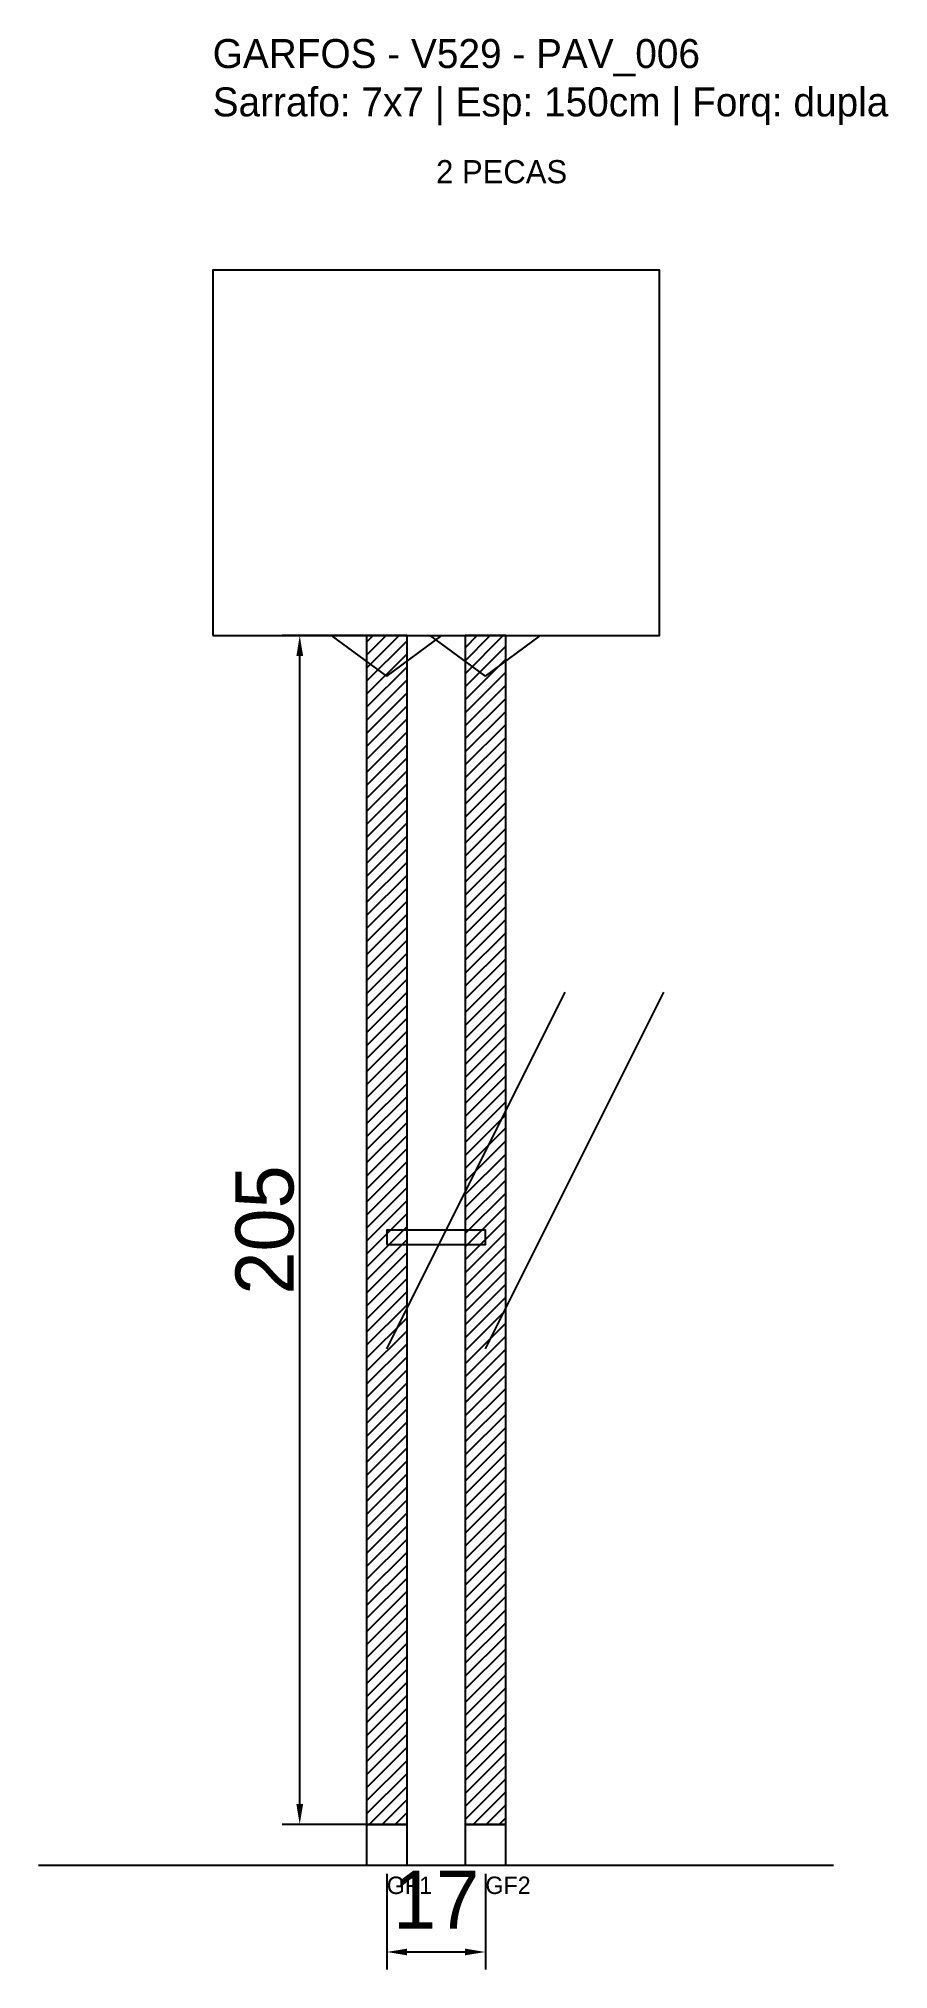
# Model space of a CAD drawing. Header units: metres. Extents: x -30 to 116, y -25 to 308.
import ezdxf

# ---------------------------------------------------------------- set-up
doc = ezdxf.new("R2010")
doc.units = ezdxf.units.M
for name, color, linetype in [('BARRA_ANCORAGEM', 1, 'Continuous'), ('COTA', 241, 'Continuous'), ('GARFOS OK', 3, 'Continuous'), ('NOME DA VIGA', 6, 'Continuous'), ('SARR_7x7', 40, 'Continuous'), ('TIRAS REESCORAMENTO', 252, 'Continuous'), ('VIGAS', 3, 'Continuous')]:
    doc.layers.add(name, color=color, linetype=linetype)
doc.dimstyles.new('EZ DXF', dxfattribs={"dimtxt": 10, "dimasz": 3.5, "dimexe": 3, "dimexo": 1.5, "dimgap": 1, "dimtad": 1, "dimdec": 1, "dimdsep": 46, "dimcen": 2.5, "dimazin": 3, "dimtfac": 1, "dimtmove": 0, "dimatfit": 3})

msp = doc.modelspace()

# ---------------------------------------------------------------- hatches: boundary and pattern name
at = {"layer": 'COTA'}
h = msp.add_hatch(dxfattribs=at)
h.set_pattern_fill('ANSI31', scale=0.5)
h.paths.add_polyline_path([(26.5, 0), (33.5, 0), (33.5, 205), (26.5, 205)])
h = msp.add_hatch(dxfattribs=at)
h.set_pattern_fill('ANSI31', scale=0.5)
h.paths.add_polyline_path([(43.5, 0), (50.5, 0), (50.5, 205), (43.5, 205)])

# ---------------------------------------------------------------- linework, layer by layer
at = {"layer": 'BARRA_ANCORAGEM'}
for p, q in [((30, 82), (60.75, 143.5)), ((47, 82), (77.75, 143.5))]:
    msp.add_line(p, q, dxfattribs=at)
at = {"layer": 'GARFOS OK'}
for p, q in [((30, 198), (20.5, 205)), ((20.5, 205), (39.5, 205)), ((30, 198), (39.5, 205)), ((47, 198), (37.5, 205)), ((37.5, 205), (56.5, 205)), ((47, 198), (56.5, 205))]:
    msp.add_line(p, q, dxfattribs=at)
at = {"layer": 'GARFOS OK', "linetype": 'CONTINUOUS'}
msp.add_line((-30, -7), (107, -7), dxfattribs=at)
at = {"layer": 'GARFOS OK'}
for points in [[(26.5, 0), (33.5, 0), (33.5, 205), (26.5, 205), (26.5, 0)], [(43.5, 0), (50.5, 0), (50.5, 205), (43.5, 205), (43.5, 0)]]:
    msp.add_lwpolyline(points, dxfattribs=at)
at = {"layer": 'SARR_7x7'}
for points in [[(26.5, -7), (33.5, -7), (33.5, 0), (26.5, 0), (26.5, -7)], [(43.5, -7), (50.5, -7), (50.5, 0), (43.5, 0), (43.5, -7)]]:
    msp.add_lwpolyline(points, dxfattribs=at)
at = {"layer": 'TIRAS REESCORAMENTO'}
msp.add_lwpolyline([(30, 100), (47, 100), (47, 102.5), (30, 102.5), (30, 100)], dxfattribs=at)
at = {"layer": 'VIGAS'}
msp.add_lwpolyline([(0, 205), (77, 205), (77, 268), (0, 268), (0, 205)], dxfattribs=at)

# ---------------------------------------------------------------- texts
at = {"layer": 'NOME DA VIGA'}
for s, height, p in [('2 PECAS', 4, (38.5, 283)), ('GF1', 3, (30, -12)), ('GF2', 3, (47, -12))]:
    msp.add_text(s, height=height, dxfattribs=at).set_placement(p)
at = {"layer": 'NOME DA VIGA', "insert": (0, 293), "char_height": 5, "attachment_point": 7}
msp.add_mtext('GARFOS - V529 - PAV_006\\PSarrafo: 7x7 | Esp: 150cm | Forq: dupla', dxfattribs=at)

# ---------------------------------------------------------------- dimensions: what is measured, and where the dimension line sits
at = {"layer": 'COTA'}
msp.add_linear_dim(base=(15, 0), p1=(30, 0), p2=(30, 205), angle=90, dimstyle='EZ DXF', dxfattribs=at).render()
msp.add_linear_dim(base=(30, -22), p1=(30, -7), p2=(47, -7), dimstyle='EZ DXF', dxfattribs=at).render()

doc.saveas('drawing.dxf')
